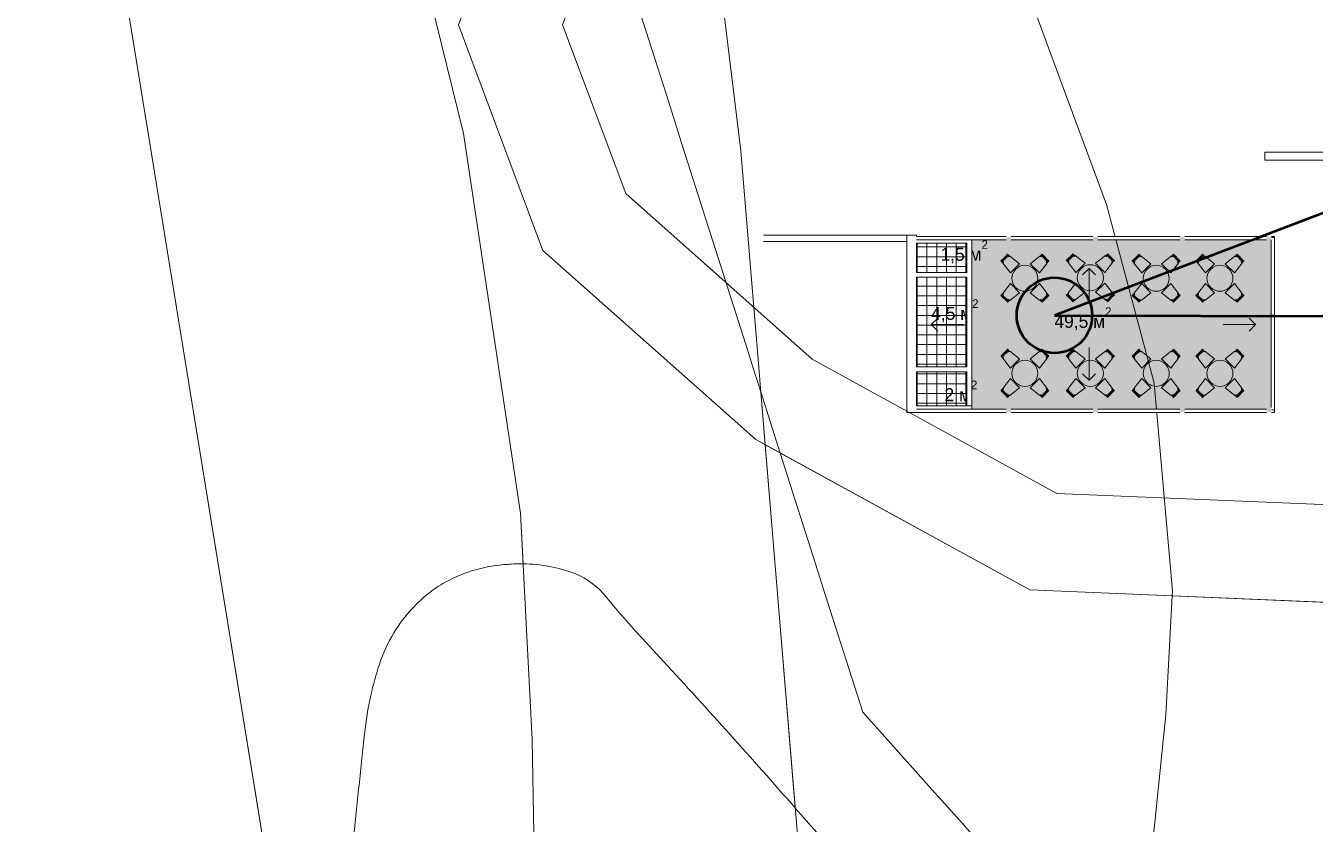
# Model space of a CAD drawing. Header units: millimetres. Extents: x -20794 to 71174, y -103753 to 30644.
# Drawn here: x -20794 to 18833, y -15336 to 9197 of the extents above; entities that cross this region are included whole.
import ezdxf

# ---------------------------------------------------------------- set-up
doc = ezdxf.new("R2010")
doc.units = ezdxf.units.MM
doc.header["$MEASUREMENT"] = 0
doc.set_wipeout_variables(frame=1)
doc.linetypes.add('Wipeout_Contour', pattern=[1000, 0, -1000])
for name, color, linetype, lineweight in [('0_Ном._пера__1', 7, 'Continuous', 13), ('2D - Общий_Ном._пера__1', 7, 'Continuous', 13), ('Конструктив - Стены Несущие_Ном._пера__1', 7, 'Continuous', 13), ('Местность - Рельеф_Ном._пера__1', 7, 'Continuous', 13)]:
    doc.layers.add(name, color=color, linetype=linetype, lineweight=lineweight)
doc.layers.add('2D - Общий_Ном._пера__102', color=7, linetype='Continuous', lineweight=5, true_color=0xcccccc)
doc.layers.add('Конструктив - Стены Несущие', color=7, linetype='Continuous')
doc.styles.add('РЎР“Р•РќР•Р\xa0Р\x98Р\xa0_РЎРўР\x98Р›Р¬_1', font='mipgost.ttf')
doc.linetypes.add('Зигзаг', pattern='A,0,[1,Р”Р’Р“ Р“РѕР»СѓР±РёРЅРєР° РґР»СЏ РіРµРѕР»РѕРіРѕРІ1.Shx,S=4.479718,R=0,X=0,Y=-0.141111],-564.444447,0', length=564.444447)
pattern_1 = [(0, (0, 0), (0, 300), []), (90, (0, 0), (-300, 0), [])]

msp = doc.modelspace()

# ---------------------------------------------------------------- hatches: boundary and pattern name
at = {"layer": '2D - Общий_Ном._пера__102', "linetype": 'Continuous', "lineweight": 5, "true_color": 0xcccccc}
h = msp.add_hatch(dxfattribs=at)
h.set_pattern_fill('СЕТКА_300X300', color=254, style=0, pattern_type=2)
h.set_pattern_definition(pattern_1)
h.paths.add_polyline_path([(8131, 1618), (8131, 2618), (6581, 2618), (6581, 1618)])
at = {"layer": '2D - Общий_Ном._пера__102', "linetype": 'Continuous', "lineweight": 0, "true_color": 0x333333}
msp.add_hatch(color=250, dxfattribs=at).paths.add_polyline_path([(17478, 2718), (8281, 2718), (8281, -2682), (17478, -2682)])
at = {"layer": '2D - Общий_Ном._пера__102', "linetype": 'Continuous', "lineweight": 5, "true_color": 0xcccccc}
h = msp.add_hatch(dxfattribs=at)
h.set_pattern_fill('СЕТКА_300X300', color=254, style=0, pattern_type=2)
h.set_pattern_definition(pattern_1)
h.paths.add_polyline_path([(6581, 18), (6581, -839), (6581, -1282), (8131, -1282), (8131, 1468), (6581, 1468)])
h = msp.add_hatch(dxfattribs=at)
h.set_pattern_fill('СЕТКА_300X300', color=254, style=0, pattern_type=2)
h.set_pattern_definition(pattern_1)
h.paths.add_polyline_path([(6581, -2582), (8130, -2582), (8130, -1432), (6581, -1432)])

# ---------------------------------------------------------------- linework, layer by layer
at = {"color": 2, "lineweight": 53}
msp.add_circle((10819, 300), 1159, dxfattribs=at)
at = {"layer": '0_Ном._пера__1', "color": 7, "linetype": 'Continuous', "lineweight": 13}
for p, q in [((9373, 2146), (9203, 1977)), ((9394, 2160), (9376, 2143)), ((10427, 2160), (10444, 2143)), ((10617, 1977), (10448, 2146)), ((11201, 1972), (11219, 1990)), ((11384, 2163), (11215, 1993)), ((11405, 2177), (11388, 2159)), ((12438, 2177), (12456, 2159)), ((12629, 1993), (12460, 2163)), ((12643, 1972), (12625, 1990)), ((13409, 2146), (13239, 1977)), ((13430, 2160), (13412, 2143)), ((14463, 2160), (14480, 2143)), ((14653, 1977), (14484, 2146)), ((15367, 2146), (15198, 1977)), ((15388, 2160), (15371, 2143)), ((16421, 2160), (16439, 2143)), ((16612, 1977), (16442, 2146)), ((9189, 1956), (9207, 1974)), ((10631, 1956), (10614, 1974)), ((13225, 1956), (13243, 1974)), ((14667, 1956), (14650, 1974)), ((15184, 1956), (15201, 1974)), ((16626, 1956), (16608, 1974)), ((9189, 923), (9207, 905)), ((9203, 902), (9373, 733)), ((10448, 733), (10617, 902)), ((10631, 923), (10614, 905)), ((11201, 939), (11219, 922)), ((11215, 918), (11384, 749)), ((12460, 749), (12629, 918)), ((12643, 939), (12625, 922)), ((13225, 923), (13243, 905)), ((13239, 902), (13409, 733)), ((14484, 733), (14653, 902)), ((14667, 923), (14650, 905)), ((15184, 923), (15201, 905)), ((15198, 902), (15367, 733)), ((16442, 733), (16612, 902)), ((16626, 923), (16608, 905)), ((9394, 718), (9376, 736)), ((10427, 718), (10444, 736)), ((11405, 735), (11388, 752)), ((12438, 735), (12456, 752)), ((13430, 718), (13412, 736)), ((14463, 718), (14480, 736)), ((15388, 718), (15371, 736)), ((16421, 718), (16439, 736)), ((9373, -775), (9203, -944)), ((9394, -761), (9376, -779)), ((10427, -761), (10444, -779)), ((10617, -944), (10448, -775)), ((11384, -775), (11215, -944)), ((11405, -761), (11388, -779)), ((12438, -761), (12456, -779)), ((12629, -944), (12460, -775)), ((13409, -775), (13239, -944)), ((13430, -761), (13412, -779)), ((14463, -761), (14480, -779)), ((14653, -944), (14484, -775)), ((15367, -775), (15198, -944)), ((15388, -761), (15371, -779)), ((16421, -761), (16439, -779)), ((16612, -944), (16442, -775)), ((9189, -965), (9207, -948)), ((10631, -965), (10614, -948)), ((11201, -965), (11219, -948)), ((12643, -965), (12625, -948)), ((13225, -965), (13243, -948)), ((14667, -965), (14650, -948)), ((15184, -965), (15201, -948)), ((16626, -965), (16608, -948)), ((9189, -1998), (9207, -2016)), ((9203, -2019), (9373, -2189)), ((9394, -2203), (9376, -2185)), ((10427, -2203), (10444, -2185)), ((10448, -2189), (10617, -2019)), ((10631, -1998), (10614, -2016)), ((11201, -1998), (11219, -2016)), ((11215, -2019), (11384, -2189)), ((11405, -2203), (11388, -2185)), ((12438, -2203), (12456, -2185)), ((12460, -2189), (12629, -2019)), ((12643, -1998), (12625, -2016)), ((13225, -1998), (13243, -2016)), ((13239, -2019), (13409, -2189)), ((13430, -2203), (13412, -2185)), ((14463, -2203), (14480, -2185)), ((14484, -2189), (14653, -2019)), ((14667, -1998), (14650, -2016)), ((15184, -1998), (15201, -2016)), ((15198, -2019), (15367, -2189)), ((15388, -2203), (15371, -2185)), ((16421, -2203), (16439, -2185)), ((16442, -2189), (16612, -2019)), ((16626, -1998), (16608, -2016))]:
    msp.add_line(p, q, dxfattribs=at)
at = {"layer": '0_Ном._пера__1', "color": 7, "linetype": 'Continuous', "lineweight": 13, "flags": 128}
for points in [[(9235, 1910), (9253, 1928), (9189, 1991), (9171, 1974)], [(9394, 2125), (9224, 1956), (9193, 1988), (9362, 2157)], [(9748, 1885), (9465, 1602), (9228, 1903), (9253, 1928), (9224, 1956), (9394, 2125), (9422, 2097), (9447, 2122)], [(9440, 2115), (9422, 2097), (9358, 2160), (9376, 2178)], [(10356, 1602), (10073, 1885), (10373, 2122), (10398, 2097), (10427, 2125), (10596, 1956), (10568, 1928), (10592, 1903)], [(10381, 2115), (10398, 2097), (10462, 2160), (10444, 2178)], [(10596, 1956), (10427, 2125), (10458, 2157), (10628, 1988)], [(10585, 1910), (10568, 1928), (10631, 1991), (10649, 1974)], [(11247, 1926), (11265, 1944), (11201, 2008), (11183, 1990)], [(11405, 2141), (11236, 1972), (11204, 2004), (11374, 2173)], [(11759, 1901), (11476, 1618), (11240, 1919), (11265, 1944), (11236, 1972), (11405, 2141), (11434, 2113), (11459, 2138)], [(11451, 2131), (11434, 2113), (11370, 2177), (11388, 2194)], [(12367, 1618), (12085, 1901), (12385, 2138), (12410, 2113), (12438, 2141), (12608, 1972), (12579, 1944), (12604, 1919)], [(12392, 2131), (12410, 2113), (12474, 2177), (12456, 2194)], [(12608, 1972), (12438, 2141), (12470, 2173), (12639, 2004)], [(12597, 1926), (12579, 1944), (12643, 2008), (12661, 1990)], [(13271, 1910), (13289, 1928), (13225, 1991), (13208, 1974)], [(13430, 2125), (13261, 1956), (13229, 1988), (13398, 2157)], [(13784, 1885), (13501, 1602), (13264, 1903), (13289, 1928), (13261, 1956), (13430, 2125), (13458, 2097), (13483, 2122)], [(13476, 2115), (13458, 2097), (13395, 2160), (13412, 2178)], [(14392, 1602), (14109, 1885), (14410, 2122), (14434, 2097), (14463, 2125), (14632, 1956), (14604, 1928), (14629, 1903)], [(14417, 2115), (14434, 2097), (14498, 2160), (14480, 2178)], [(14632, 1956), (14463, 2125), (14495, 2157), (14664, 1988)], [(14621, 1910), (14604, 1928), (14667, 1991), (14685, 1974)], [(15230, 1910), (15247, 1928), (15184, 1991), (15166, 1974)], [(15388, 2125), (15219, 1956), (15187, 1988), (15357, 2157)], [(15742, 1885), (15459, 1602), (15223, 1903), (15247, 1928), (15219, 1956), (15388, 2125), (15417, 2097), (15441, 2122)], [(15434, 2115), (15417, 2097), (15353, 2160), (15371, 2178)], [(16350, 1602), (16067, 1885), (16368, 2122), (16393, 2097), (16421, 2125), (16590, 1956), (16562, 1928), (16587, 1903)], [(16375, 2115), (16393, 2097), (16457, 2160), (16439, 2178)], [(16590, 1956), (16421, 2125), (16453, 2157), (16622, 1988)], [(16580, 1910), (16562, 1928), (16626, 1991), (16644, 1974)], [(9465, 1277), (9748, 994), (9447, 757), (9422, 782), (9394, 754), (9224, 923), (9253, 951), (9228, 976)], [(10073, 994), (10356, 1277), (10592, 976), (10568, 951), (10596, 923), (10427, 754), (10398, 782), (10373, 757)], [(11476, 1293), (11759, 1010), (11459, 774), (11434, 798), (11405, 770), (11236, 939), (11265, 968), (11240, 992)], [(12085, 1010), (12367, 1293), (12604, 992), (12579, 968), (12608, 939), (12438, 770), (12410, 798), (12385, 774)], [(13501, 1277), (13784, 994), (13483, 757), (13458, 782), (13430, 754), (13261, 923), (13289, 951), (13264, 976)], [(14109, 994), (14392, 1277), (14629, 976), (14604, 951), (14632, 923), (14463, 754), (14434, 782), (14410, 757)], [(15459, 1277), (15742, 994), (15441, 757), (15417, 782), (15388, 754), (15219, 923), (15247, 951), (15223, 976)], [(16067, 994), (16350, 1277), (16587, 976), (16562, 951), (16590, 923), (16421, 754), (16393, 782), (16368, 757)], [(9235, 969), (9253, 951), (9189, 888), (9171, 905)], [(9224, 923), (9394, 754), (9362, 722), (9193, 891)], [(10427, 754), (10596, 923), (10628, 891), (10458, 722)], [(10585, 969), (10568, 951), (10631, 888), (10649, 905)], [(11247, 985), (11265, 968), (11201, 904), (11183, 922)], [(11236, 939), (11405, 770), (11374, 738), (11204, 908)], [(11451, 781), (11434, 798), (11370, 735), (11388, 717)], [(12392, 781), (12410, 798), (12474, 735), (12456, 717)], [(12438, 770), (12608, 939), (12639, 908), (12470, 738)], [(12597, 985), (12579, 968), (12643, 904), (12661, 922)], [(13271, 969), (13289, 951), (13225, 888), (13208, 905)], [(13261, 923), (13430, 754), (13398, 722), (13229, 891)], [(14463, 754), (14632, 923), (14664, 891), (14495, 722)], [(14621, 969), (14604, 951), (14667, 888), (14685, 905)], [(15230, 969), (15247, 951), (15184, 888), (15166, 905)], [(15219, 923), (15388, 754), (15357, 722), (15187, 891)], [(16421, 754), (16590, 923), (16622, 891), (16453, 722)], [(16580, 969), (16562, 951), (16626, 888), (16644, 905)], [(9440, 764), (9422, 782), (9358, 718), (9376, 701)], [(10381, 764), (10398, 782), (10462, 718), (10444, 701)], [(13476, 764), (13458, 782), (13395, 718), (13412, 701)], [(14417, 764), (14434, 782), (14498, 718), (14480, 701)], [(15434, 764), (15417, 782), (15353, 718), (15371, 701)], [(16375, 764), (16393, 782), (16457, 718), (16439, 701)], [(9394, -796), (9224, -965), (9193, -934), (9362, -764)], [(9440, -807), (9422, -824), (9358, -761), (9376, -743)], [(10381, -807), (10398, -824), (10462, -761), (10444, -743)], [(10596, -965), (10427, -796), (10458, -764), (10628, -934)], [(11405, -796), (11236, -965), (11204, -934), (11374, -764)], [(11451, -807), (11434, -824), (11370, -761), (11388, -743)], [(12392, -807), (12410, -824), (12474, -761), (12456, -743)], [(12608, -965), (12438, -796), (12470, -764), (12639, -934)], [(13430, -796), (13261, -965), (13229, -934), (13398, -764)], [(13476, -807), (13458, -824), (13395, -761), (13412, -743)], [(14417, -807), (14434, -824), (14498, -761), (14480, -743)], [(14632, -965), (14463, -796), (14495, -764), (14664, -934)], [(15388, -796), (15219, -965), (15187, -934), (15357, -764)], [(15434, -807), (15417, -824), (15353, -761), (15371, -743)], [(16375, -807), (16393, -824), (16457, -761), (16439, -743)], [(16590, -965), (16421, -796), (16453, -764), (16622, -934)], [(9235, -1011), (9253, -994), (9189, -930), (9171, -948)], [(9748, -1036), (9465, -1319), (9228, -1019), (9253, -994), (9224, -965), (9394, -796), (9422, -824), (9447, -800)], [(10356, -1319), (10073, -1036), (10373, -800), (10398, -824), (10427, -796), (10596, -965), (10568, -994), (10592, -1019)], [(10585, -1011), (10568, -994), (10631, -930), (10649, -948)], [(11247, -1011), (11265, -994), (11201, -930), (11183, -948)], [(11759, -1036), (11476, -1319), (11240, -1019), (11265, -994), (11236, -965), (11405, -796), (11434, -824), (11459, -800)], [(12367, -1319), (12085, -1036), (12385, -800), (12410, -824), (12438, -796), (12608, -965), (12579, -994), (12604, -1019)], [(12597, -1011), (12579, -994), (12643, -930), (12661, -948)], [(13271, -1011), (13289, -994), (13225, -930), (13208, -948)], [(13784, -1036), (13501, -1319), (13264, -1019), (13289, -994), (13261, -965), (13430, -796), (13458, -824), (13483, -800)], [(14392, -1319), (14109, -1036), (14410, -800), (14434, -824), (14463, -796), (14632, -965), (14604, -994), (14629, -1019)], [(14621, -1011), (14604, -994), (14667, -930), (14685, -948)], [(15230, -1011), (15247, -994), (15184, -930), (15166, -948)], [(15742, -1036), (15459, -1319), (15223, -1019), (15247, -994), (15219, -965), (15388, -796), (15417, -824), (15441, -800)], [(16350, -1319), (16067, -1036), (16368, -800), (16393, -824), (16421, -796), (16590, -965), (16562, -994), (16587, -1019)], [(16580, -1011), (16562, -994), (16626, -930), (16644, -948)], [(9235, -1952), (9253, -1970), (9189, -2034), (9171, -2016)], [(9465, -1645), (9748, -1927), (9447, -2164), (9422, -2139), (9394, -2168), (9224, -1998), (9253, -1970), (9228, -1945)], [(10073, -1927), (10356, -1645), (10592, -1945), (10568, -1970), (10596, -1998), (10427, -2168), (10398, -2139), (10373, -2164)], [(10585, -1952), (10568, -1970), (10631, -2034), (10649, -2016)], [(11247, -1952), (11265, -1970), (11201, -2034), (11183, -2016)], [(11476, -1645), (11759, -1927), (11459, -2164), (11434, -2139), (11405, -2168), (11236, -1998), (11265, -1970), (11240, -1945)], [(12085, -1927), (12367, -1645), (12604, -1945), (12579, -1970), (12608, -1998), (12438, -2168), (12410, -2139), (12385, -2164)], [(12597, -1952), (12579, -1970), (12643, -2034), (12661, -2016)], [(13271, -1952), (13289, -1970), (13225, -2034), (13208, -2016)], [(13501, -1645), (13784, -1927), (13483, -2164), (13458, -2139), (13430, -2168), (13261, -1998), (13289, -1970), (13264, -1945)], [(14109, -1927), (14392, -1645), (14629, -1945), (14604, -1970), (14632, -1998), (14463, -2168), (14434, -2139), (14410, -2164)], [(14621, -1952), (14604, -1970), (14667, -2034), (14685, -2016)], [(15230, -1952), (15247, -1970), (15184, -2034), (15166, -2016)], [(15459, -1645), (15742, -1927), (15441, -2164), (15417, -2139), (15388, -2168), (15219, -1998), (15247, -1970), (15223, -1945)], [(16067, -1927), (16350, -1645), (16587, -1945), (16562, -1970), (16590, -1998), (16421, -2168), (16393, -2139), (16368, -2164)], [(16580, -1952), (16562, -1970), (16626, -2034), (16644, -2016)], [(9224, -1998), (9394, -2168), (9362, -2199), (9193, -2030)], [(9440, -2157), (9422, -2139), (9358, -2203), (9376, -2221)], [(10381, -2157), (10398, -2139), (10462, -2203), (10444, -2221)], [(10427, -2168), (10596, -1998), (10628, -2030), (10458, -2199)], [(11236, -1998), (11405, -2168), (11374, -2199), (11204, -2030)], [(11451, -2157), (11434, -2139), (11370, -2203), (11388, -2221)], [(12392, -2157), (12410, -2139), (12474, -2203), (12456, -2221)], [(12438, -2168), (12608, -1998), (12639, -2030), (12470, -2199)], [(13261, -1998), (13430, -2168), (13398, -2199), (13229, -2030)], [(13476, -2157), (13458, -2139), (13395, -2203), (13412, -2221)], [(14417, -2157), (14434, -2139), (14498, -2203), (14480, -2221)], [(14463, -2168), (14632, -1998), (14664, -2030), (14495, -2199)], [(15219, -1998), (15388, -2168), (15357, -2199), (15187, -2030)], [(15434, -2157), (15417, -2139), (15353, -2203), (15371, -2221)], [(16375, -2157), (16393, -2139), (16457, -2203), (16439, -2221)], [(16421, -2168), (16590, -1998), (16622, -2030), (16453, -2199)]]:
    msp.add_lwpolyline(points, close=True, dxfattribs=at)
for points in [[(9627, 1157, -1), (10193, 1722, -1)], [(11639, 1173, -1), (12205, 1739, -1)], [(13664, 1157, -1), (14229, 1722, -1)], [(15622, 1157, -1), (16188, 1722, -1)], [(9627, -1765, -1), (10193, -1199, -1)], [(11639, -1765, -1), (12205, -1199, -1)], [(13664, -1765, -1), (14229, -1199, -1)], [(15622, -1765, -1), (16188, -1199, -1)]]:
    msp.add_lwpolyline(points, format="xyb", close=True, dxfattribs=at)
at = {"layer": '2D - Общий_Ном._пера__1', "color": 7, "linetype": 'Continuous', "lineweight": 13}
for p, q in [((11883, 1740), (11683, 1540)), ((11883, 740), (11883, 1740)), ((11883, 1740), (12083, 1540)), ((7034, 14), (7234, 214)), ((7034, 14), (7234, -186)), ((16000, 14), (17000, 14)), ((17000, 14), (16800, 214)), ((17000, 14), (16800, -186)), ((11883, -693), (11883, -1693)), ((11883, -1693), (11683, -1493)), ((11883, -1693), (12083, -1493))]:
    msp.add_line(p, q, dxfattribs=at)
at = {"layer": '2D - Общий_Ном._пера__1', "color": 7, "linetype": 'Continuous', "lineweight": 13, "flags": 128}
for points in [[(8131, 1618), (8131, 2618), (6581, 2618), (6581, 1618)], [(6581, 18), (6581, -839), (6581, -1282), (8131, -1282), (8131, 1468), (6581, 1468)], [(6581, -2582), (8130, -2582), (8130, -1432), (6581, -1432)]]:
    msp.add_lwpolyline(points, close=True, dxfattribs=at)
at = {"layer": 'Местность - Рельеф_Ном._пера__1', "color": 7, "linetype": 'Continuous', "lineweight": 13}
for p, q in [((-8555, 10807), (-7341, 5887)), ((-8555, 10807), (-7341, 5887)), ((1179, 5360), (483, 11029)), ((9756, 10912), (10958, 7661)), ((-7500, 9226), (-4905, 2291)), ((10958, 7661), (12422, 3703)), ((-5586, -5783), (-7341, 5887)), ((-7341, 5887), (-5586, -5783)), ((1179, 5360), (1711, -1061)), ((12422, 3703), (13886, -1788)), ((-4905, 2291), (1640, -3518)), ((1928, -3675), (1711, -1061)), ((13886, -1788), (14449, -8180)), ((1793, -2047), (2308, -8257)), ((1640, -3518), (1928, -3675)), ((1928, -3675), (10067, -8139)), ((2308, -8257), (1928, -3675)), ((-5586, -5783), (-5231, -12735)), ((-5506, -7335), (-5586, -5783)), ((2308, -8257), (2929, -15785)), ((2851, -14834), (2308, -8257)), ((10067, -8139), (14441, -8322)), ((14449, -8180), (14441, -8322)), ((14247, -11979), (14441, -8322)), ((14441, -8322), (21963, -8637)), ((14247, -11979), (13857, -15779)), ((-5231, -12735), (-5116, -19713))]:
    msp.add_line(p, q, dxfattribs=at)
at = {"layer": 'Местность - Рельеф_Ном._пера__1', "color": 7, "linetype": 'Continuous', "lineweight": 13, "flags": 128}
msp.add_lwpolyline([(60585, -54982), (54097, -19639), (50907, -4341), (47906, -5102), (45451, -5764), (44510, -6018), (44497, -5940), (41720, 11235), (39857, 22762), (39154, 29604), (27977, 29798), (19148, 29951), (9528, 30118), (-9, 30283), (-8586, 30432), (-17456, 30586), (-20794, 30644), (-17657, 9737), (789, -103753)], dxfattribs=at)
for points in [[(8938, -16375), (7911, -15227), (7258, -14497), (7143, -14368), (4926, -11890), (3930, -8763), (3766, -8248), (3548, -7564), (2391, -3930), (1793, -2047), (1551, -1288), (1519, -1185), (1404, -825), (-597, 5469), (-1046, 6884), (-2248, 10663), (-6371, 10895), (-6878, 10879), (-8555, 10807), (-11358, 10686), (-12435, 10507), (-15473, 10059), (-17657, 9737), (-11953, -25356, 0.007533)], [(-10724, -15796), (-10639, -14989, -0.002301), (-10464, -13312, -0.001036), (-10381, -12557, -0.030473), (-10192, -11381, -0.025654), (-9923, -10414, -0.056984), (-9483, -9459, -0.10416), (-8177, -8066, -0.017885), (-7903, -7902, -0.113431), (-5984, -7352, -0.02518), (-5506, -7335, -0.085825), (-3918, -7634, -0.124965), (-2951, -8363, 0.014619), (-1841, -9634), (-1192, -10336, -0.006102), (2851, -14834), (2852, -14836), (2854, -14838), (3111, -15132), (3512, -15589)]]:
    msp.add_lwpolyline(points, format="xyb", dxfattribs=at)

# ---------------------------------------------------------------- texts
at = {"layer": '2D - Общий_Ном._пера__1', "color": 7, "lineweight": 13, "char_height": 400, "attachment_point": 7, "style": 'РЎР“Р•РќР•Р\xa0Р\x98Р\xa0_РЎРўР\x98Р›Р¬_1'}
for s, insert in [('{\\fMipgost|b0|i0|c0|p0;1,5 м{\\H0.66x;\\S2^  ;}}', (7318, 1901)), ('{\\fMipgost|b0|i0|c0|p0;4,5 м{\\H0.66x;\\S2^  ;}}', (7031, 86)), ('{\\fMipgost|b0|i0|c0|p0;49,5 м{\\H0.66x;\\S2^  ;}}', (10819, -160)), ('{\\fMipgost|b0|i0|c0|p0;2 м{\\H0.66x;\\S2^  ;}}', (7439, -2338))]:
    msp.add_mtext(s, dxfattribs=dict(at, insert=insert))

# ---------------------------------------------------------------- next in the draw order: wipeouts: each hides what was drawn before it
at = {"color": 254, "linetype": 'Wipeout_Contour', "lineweight": 0, "ltscale": 76283.515073}
msp.add_wipeout([(19412, 5318), (17281, 5318), (17281, 5068), (19417, 5068)], dxfattribs=at).dxf.layer = 'Конструктив - Стены Несущие'
at = {"color": 254, "linetype": 'Wipeout_Contour', "lineweight": 0, "ltscale": 33621.341639}
msp.add_wipeout([(6581, 2618), (9336, 2618), (9336, 2718), (6581, 2718)], dxfattribs=at).dxf.layer = 'Конструктив - Стены Несущие'
at = {"color": 254, "linetype": 'Wipeout_Contour', "lineweight": 0, "ltscale": 21003.787162}
msp.add_wipeout([(6581, -2582), (6281, -2682), (6581, -2682)], dxfattribs=at).dxf.layer = 'Конструктив - Стены Несущие'

# ---------------------------------------------------------------- next in the draw order: linework, layer by layer
at = {"layer": 'Конструктив - Стены Несущие_Ном._пера__1', "color": 7, "linetype": 'Continuous', "lineweight": 13, "flags": 128}
for points in [[(19412, 5318), (17281, 5318)], [(17281, 5318), (17281, 5068)], [(17281, 5068), (19417, 5068)]]:
    msp.add_lwpolyline(points, dxfattribs=at)

# ---------------------------------------------------------------- next in the draw order: wipeouts: each hides what was drawn before it
at = {"color": 254, "linetype": 'Wipeout_Contour', "lineweight": 0, "ltscale": 44301.051364}
msp.add_wipeout([(9486, 2618), (12004, 2618), (12004, 2718), (9486, 2718)], dxfattribs=at).dxf.layer = 'Конструктив - Стены Несущие'
at = {"color": 254, "linetype": 'Wipeout_Contour', "lineweight": 0, "ltscale": 20688.809603}
msp.add_wipeout([(6281, -2682), (6581, -2582), (6281, -2582)], dxfattribs=at).dxf.layer = 'Конструктив - Стены Несущие'

# ---------------------------------------------------------------- next in the draw order: linework, layer by layer
at = {"layer": 'Конструктив - Стены Несущие_Ном._пера__1', "color": 7, "linetype": 'Continuous', "lineweight": 13, "flags": 128}
for points in [[(9336, 2718), (6581, 2718)], [(6581, 2618), (9336, 2618)]]:
    msp.add_lwpolyline(points, dxfattribs=at)

# ---------------------------------------------------------------- next in the draw order: wipeouts: each hides what was drawn before it
at = {"color": 254, "linetype": 'Wipeout_Contour', "lineweight": 0, "ltscale": 54710.936162}
msp.add_wipeout([(12154, 2618), (14672, 2618), (14672, 2718), (12154, 2718)], dxfattribs=at).dxf.layer = 'Конструктив - Стены Несущие'

# ---------------------------------------------------------------- next in the draw order: linework, layer by layer
at = {"layer": 'Конструктив - Стены Несущие_Ном._пера__1', "color": 7, "linetype": 'Continuous', "lineweight": 13, "flags": 128}
for points in [[(12004, 2718), (9486, 2718)], [(9486, 2618), (12004, 2618)]]:
    msp.add_lwpolyline(points, dxfattribs=at)

# ---------------------------------------------------------------- next in the draw order: wipeouts: each hides what was drawn before it
at = {"color": 254, "linetype": 'Wipeout_Contour', "lineweight": 0, "ltscale": 27862.218942}
msp.add_wipeout([(6581, -2582), (6581, 2768), (6281, 2768), (6281, -2582)], dxfattribs=at).dxf.layer = 'Конструктив - Стены Несущие'
at = {"color": 254, "linetype": 'Wipeout_Contour', "lineweight": 0, "ltscale": 65203.446942}
msp.add_wipeout([(14822, 2618), (17338, 2618), (17338, 2718), (14822, 2718)], dxfattribs=at).dxf.layer = 'Конструктив - Стены Несущие'

# ---------------------------------------------------------------- next in the draw order: linework, layer by layer
at = {"layer": 'Конструктив - Стены Несущие_Ном._пера__1', "color": 7, "linetype": 'Continuous', "lineweight": 13, "flags": 128}
for points in [[(6581, 2768), (6281, 2768)], [(6281, 2768), (6281, -2682)], [(6581, 2718), (6581, 2768)], [(6581, 1618), (6581, 2518)], [(14672, 2718), (12154, 2718)], [(12154, 2618), (14672, 2618)], [(6581, -1282), (6581, 1468)], [(6581, -2482), (6581, -1432)], [(6281, -2682), (6581, -2682)]]:
    msp.add_lwpolyline(points, dxfattribs=at)

# ---------------------------------------------------------------- next in the draw order: wipeouts: each hides what was drawn before it
at = {"color": 254, "linetype": 'Wipeout_Contour', "lineweight": 0, "ltscale": 70939.634284}
msp.add_wipeout([(17488, 2618), (17578, 2618), (17578, 2718), (17488, 2718)], dxfattribs=at).dxf.layer = 'Конструктив - Стены Несущие'

# ---------------------------------------------------------------- next in the draw order: linework, layer by layer
at = {"layer": 'Конструктив - Стены Несущие_Ном._пера__1', "color": 7, "linetype": 'Continuous', "lineweight": 13, "flags": 128}
for points in [[(17338, 2718), (14822, 2718)], [(14822, 2618), (17338, 2618)], [(17578, 2718), (17488, 2718)], [(17488, 2618), (17578, 2618)], [(17578, 2618), (17578, 2718)]]:
    msp.add_lwpolyline(points, dxfattribs=at)

# ---------------------------------------------------------------- next in the draw order: wipeouts: each hides what was drawn before it
at = {"color": 254, "linetype": 'Wipeout_Contour', "lineweight": 0, "ltscale": 20178.701157}
msp.add_wipeout([(6281, 2768), (1881, 2768), (1881, 2568), (6281, 2568)], dxfattribs=at).dxf.layer = 'Конструктив - Стены Несущие'
at = {"color": 254, "linetype": 'Wipeout_Contour', "lineweight": 0, "ltscale": 30075.054035}
msp.add_wipeout([(8206, -1282), (6581, -1282), (6581, -1432), (8206, -1432)], dxfattribs=at).dxf.layer = 'Конструктив - Стены Несущие'

# ---------------------------------------------------------------- next in the draw order: linework, layer by layer
at = {"layer": 'Конструктив - Стены Несущие_Ном._пера__1', "color": 7, "linetype": 'Continuous', "lineweight": 13, "flags": 128}
for points in [[(6281, 2768), (1881, 2768)], [(1881, 2568), (6281, 2568)], [(6281, 2568), (6281, 2768)], [(8206, -1282), (6581, -1282)], [(6581, -1432), (8206, -1432)], [(8206, -1432), (8206, -1282)]]:
    msp.add_lwpolyline(points, dxfattribs=at)

# ---------------------------------------------------------------- next in the draw order: wipeouts: each hides what was drawn before it
at = {"color": 254, "linetype": 'Wipeout_Contour', "lineweight": 0, "ltscale": 34311.478186}
msp.add_wipeout([(8130, 2518), (8130, -2482), (8280, -2482), (8280, 2518)], dxfattribs=at).dxf.layer = 'Конструктив - Стены Несущие'

# ---------------------------------------------------------------- next in the draw order: linework, layer by layer
at = {"layer": '2D - Общий_Ном._пера__1', "color": 7, "linetype": 'Continuous', "lineweight": 13}
msp.add_line((8034, 14), (7034, 14), dxfattribs=at)
at = {"layer": 'Конструктив - Стены Несущие_Ном._пера__1', "color": 7, "linetype": 'Continuous', "lineweight": 13, "flags": 128}
for points in [[(8130, 2518), (8130, 1618)], [(8280, -2482), (8280, 2518)], [(8130, 1468), (8130, -1282)], [(8130, -1432), (8130, -2482)], [(8130, -2482), (8280, -2482)]]:
    msp.add_lwpolyline(points, dxfattribs=at)

# ---------------------------------------------------------------- next in the draw order: wipeouts: each hides what was drawn before it
at = {"color": 254, "linetype": 'Wipeout_Contour', "lineweight": 0, "ltscale": 31469.683434}
msp.add_wipeout([(6581, 2518), (8281, 2518), (8281, 2618), (6581, 2618)], dxfattribs=at).dxf.layer = 'Конструктив - Стены Несущие'
at = {"color": 254, "linetype": 'Wipeout_Contour', "lineweight": 0, "ltscale": 30070.781493}
msp.add_wipeout([(8130, 1618), (6581, 1618), (6581, 1468), (8130, 1468)], dxfattribs=at).dxf.layer = 'Конструктив - Стены Несущие'
at = {"color": 254, "linetype": 'Wipeout_Contour', "lineweight": 0, "ltscale": 33574.100711}
msp.add_wipeout([(6581, -2682), (9336, -2682), (9336, -2582), (6581, -2582)], dxfattribs=at).dxf.layer = 'Конструктив - Стены Несущие'

# ---------------------------------------------------------------- next in the draw order: linework, layer by layer
at = {"layer": 'Конструктив - Стены Несущие_Ном._пера__1', "color": 7, "linetype": 'Continuous', "lineweight": 13, "flags": 128}
for points in [[(8281, 2618), (6581, 2618)], [(6581, 2518), (8130, 2518)], [(8281, 2518), (8281, 2618)], [(8130, 1618), (6581, 1618)], [(6581, 1468), (8130, 1468)]]:
    msp.add_lwpolyline(points, dxfattribs=at)

# ---------------------------------------------------------------- next in the draw order: wipeouts: each hides what was drawn before it
at = {"color": 254, "linetype": 'Wipeout_Contour', "lineweight": 0, "ltscale": 44265.605048}
msp.add_wipeout([(12004, -2582), (9486, -2582), (9486, -2682), (12004, -2682)], dxfattribs=at).dxf.layer = 'Конструктив - Стены Несущие'

# ---------------------------------------------------------------- next in the draw order: linework, layer by layer
at = {"layer": 'Конструктив - Стены Несущие_Ном._пера__1', "color": 7, "linetype": 'Continuous', "lineweight": 13, "flags": 128}
for points in [[(9336, -2582), (6581, -2582)], [(6581, -2682), (9336, -2682)]]:
    msp.add_lwpolyline(points, dxfattribs=at)

# ---------------------------------------------------------------- next in the draw order: wipeouts: each hides what was drawn before it
at = {"color": 254, "linetype": 'Wipeout_Contour', "lineweight": 0, "ltscale": 54682.33813}
msp.add_wipeout([(14672, -2582), (12154, -2582), (12154, -2682), (14672, -2682)], dxfattribs=at).dxf.layer = 'Конструктив - Стены Несущие'

# ---------------------------------------------------------------- next in the draw order: linework, layer by layer
at = {"layer": 'Конструктив - Стены Несущие_Ном._пера__1', "color": 7, "linetype": 'Continuous', "lineweight": 13, "flags": 128}
for points in [[(12004, -2582), (9486, -2582)], [(9486, -2682), (12004, -2682)]]:
    msp.add_lwpolyline(points, dxfattribs=at)

# ---------------------------------------------------------------- next in the draw order: wipeouts: each hides what was drawn before it
at = {"color": 254, "linetype": 'Wipeout_Contour', "lineweight": 0, "ltscale": 31419.804922}
msp.add_wipeout([(6581, -2582), (8280, -2582), (8280, -2482), (6581, -2482)], dxfattribs=at).dxf.layer = 'Конструктив - Стены Несущие'
at = {"color": 254, "linetype": 'Wipeout_Contour', "lineweight": 0, "ltscale": 65179.500116}
msp.add_wipeout([(17338, -2582), (14822, -2582), (14822, -2682), (17338, -2682)], dxfattribs=at).dxf.layer = 'Конструктив - Стены Несущие'

# ---------------------------------------------------------------- next in the draw order: linework, layer by layer
at = {"layer": 'Конструктив - Стены Несущие_Ном._пера__1', "color": 7, "linetype": 'Continuous', "lineweight": 13, "flags": 128}
for points in [[(8280, -2482), (6581, -2482)], [(6581, -2582), (8280, -2582)], [(8280, -2582), (8280, -2482)], [(14672, -2582), (12154, -2582)], [(12154, -2682), (14672, -2682)]]:
    msp.add_lwpolyline(points, dxfattribs=at)

# ---------------------------------------------------------------- next in the draw order: wipeouts: each hides what was drawn before it
at = {"color": 254, "linetype": 'Wipeout_Contour', "lineweight": 0, "ltscale": 70917.707516}
msp.add_wipeout([(17578, -2582), (17488, -2582), (17488, -2682), (17578, -2682)], dxfattribs=at).dxf.layer = 'Конструктив - Стены Несущие'

# ---------------------------------------------------------------- next in the draw order: linework, layer by layer
at = {"layer": 'Конструктив - Стены Несущие_Ном._пера__1', "color": 7, "linetype": 'Continuous', "lineweight": 13, "flags": 128}
for points in [[(17338, -2582), (14822, -2582)], [(14822, -2682), (17338, -2682)], [(17578, -2582), (17488, -2582)], [(17488, -2682), (17578, -2682)], [(17578, -2682), (17578, -2582)]]:
    msp.add_lwpolyline(points, dxfattribs=at)

# ---------------------------------------------------------------- next in the draw order: wipeouts: each hides what was drawn before it
at = {"color": 254, "linetype": 'Wipeout_Contour', "lineweight": 0, "ltscale": 141626.085198}
msp.add_wipeout([(17481, -2532), (17488, -2532), (17488, -2607), (17581, -2607), (17581, 2693), (17488, 2693), (17488, 2618), (17481, 2618)], dxfattribs=at).dxf.layer = 'Конструктив - Стены Несущие'

# ---------------------------------------------------------------- next in the draw order: linework, layer by layer
at = {"color": 2, "lineweight": 50}
for p, q in [((34079, 9168), (10819, 300)), ((10819, 300), (27648, 258))]:
    msp.add_line(p, q, dxfattribs=at)
at = {"layer": '2D - Общий_Ном._пера__1', "color": 7, "linetype": 'Continuous', "lineweight": 13}
msp.add_lwpolyline([(-4905, 2291), (-7500, 9226), (-5564, 14372), (318, 18305), (13912, 17674), (40786, 15212), (43733, -6093), (27149, -8854), (10067, -8139), (1640, -3518)], close=True, dxfattribs=at)
at = {"layer": '2D - Общий_Ном._пера__1', "color": 7, "linetype": 'Зигзаг', "lineweight": 13}
msp.add_lwpolyline([(-734, 13995), (-3097, 12414), (-4298, 9223), (-2358, 4040), (3377, -1050), (10892, -5171), (26961, -5844), (40359, -3613), (38420, 10408)], close=True, dxfattribs=at)
at = {"layer": 'Конструктив - Стены Несущие_Ном._пера__1', "color": 7, "linetype": 'Continuous', "lineweight": 13, "flags": 128}
for points in [[(17481, 2618), (17481, -2532)], [(17581, 2693), (17488, 2693)], [(17581, -2607), (17581, 2693)], [(17488, -2607), (17581, -2607)]]:
    msp.add_lwpolyline(points, dxfattribs=at)

doc.saveas('drawing.dxf')
